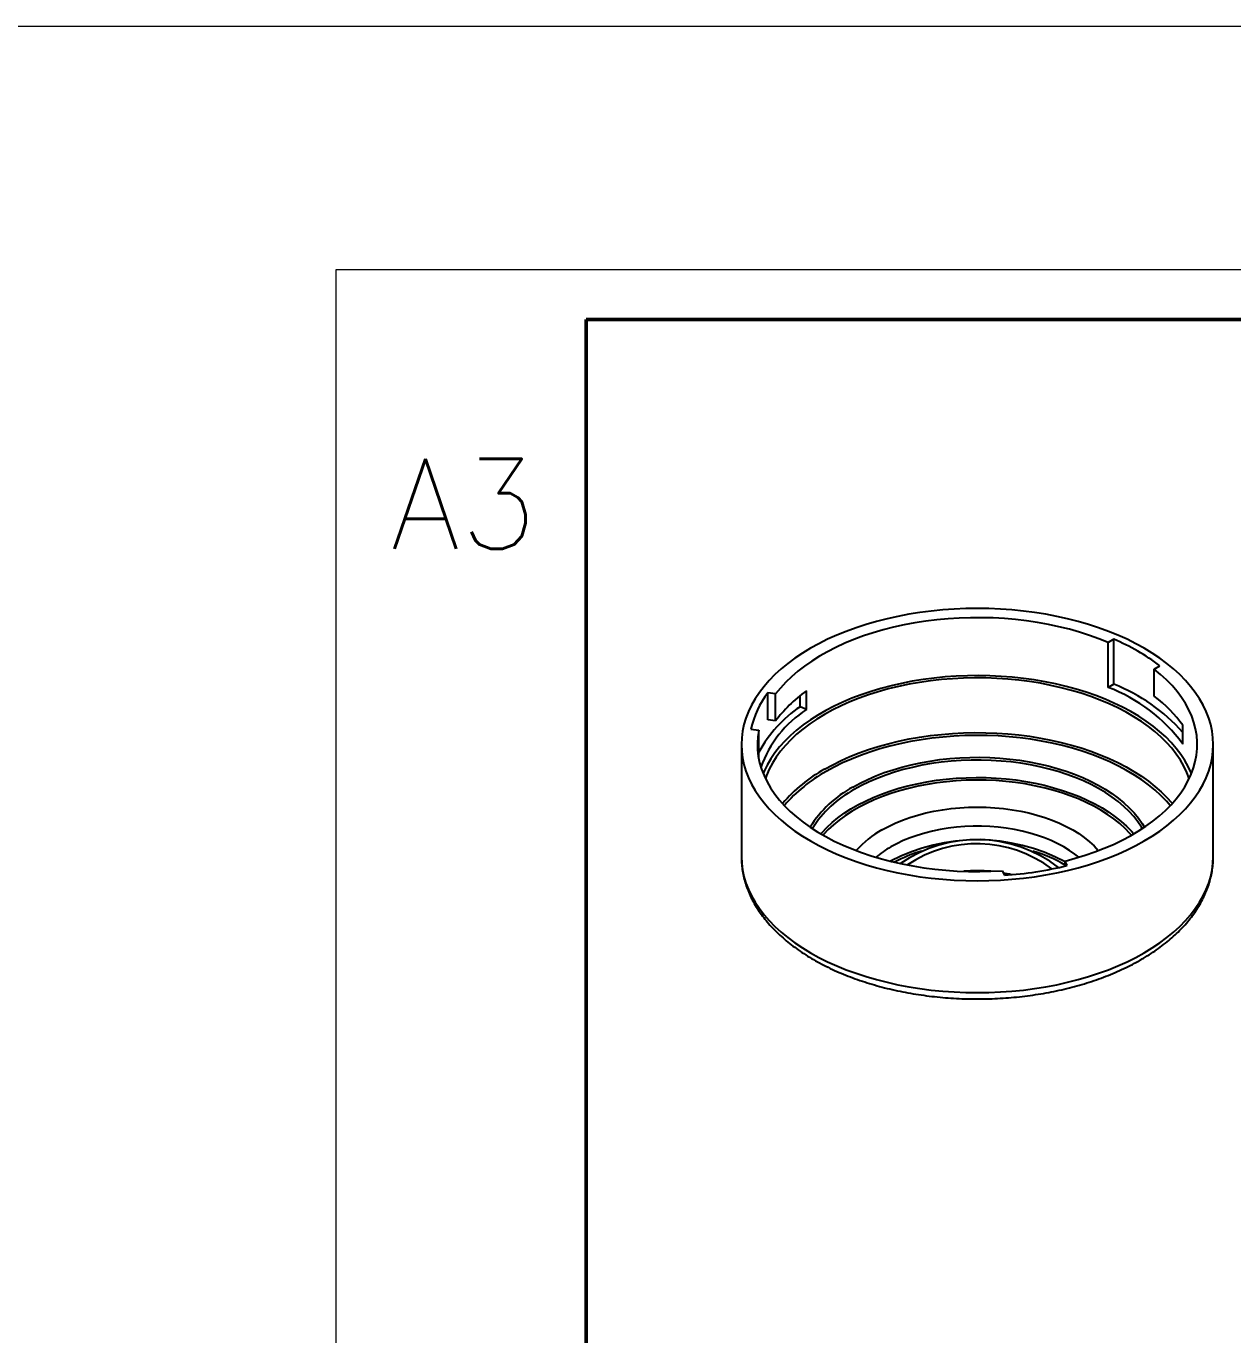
# Model space of a CAD drawing. Header units: millimetres. Extents: x 2517 to 4431, y 863 to 2540.
# Drawn here: x 3533.8 to 3630.3, y 1075.3 to 1180.1 of the extents above; entities that cross this region are included whole.
import ezdxf

# ---------------------------------------------------------------- set-up
doc = ezdxf.new("R2010")
doc.units = ezdxf.units.MM
for name, color, linetype, lineweight in [('实线', 7, 'Continuous', 25), ('尺寸标注', 2, 'Continuous', 9), ('引导线', 6, 'Continuous', 9), ('粗实线', 9, 'Continuous', 50)]:
    doc.layers.add(name, color=color, linetype=linetype, lineweight=lineweight)
doc.styles.add('st', font='txt.shx')

msp = doc.modelspace()

# ---------------------------------------------------------------- linework, layer by layer
at = {"layer": '实线', "lineweight": 25}
for p, q in [((3620.797, 1131.0093), (3620.3396, 1130.7453)), ((3620.3396, 1127.1525), (3620.3396, 1130.7453)), ((3620.797, 1127.4165), (3620.797, 1131.0093)), ((3624.0166, 1128.6226), (3624.4739, 1128.8866)), ((3624.0166, 1126.4669), (3624.0166, 1128.6226)), ((3596.1918, 1125.3796), (3596.1918, 1126.8817)), ((3620.797, 1127.4165), (3620.3396, 1127.1525)), ((3593.7287, 1126.629), (3593.1039, 1126.7256)), ((3593.1039, 1124.57), (3593.1039, 1126.7256)), ((3593.7287, 1124.4733), (3593.7287, 1126.629)), ((3595.6944, 1125.6122), (3595.6944, 1126.4992)), ((3596.1918, 1125.3796), (3595.6944, 1125.6122)), ((3591.758, 1123.826), (3592.3828, 1123.7294)), ((3592.3828, 1121.4273), (3592.3828, 1123.7294)), ((3593.7287, 1124.4733), (3593.1039, 1124.57)), ((3626.3006, 1122.6267), (3626.3006, 1124.1288)), ((3590.9895, 1122.5784), (3590.9895, 1113.6291)), ((3628.7495, 1113.6291), (3628.7495, 1122.5784)), ((3590.9896, 1113.6439), (3590.9895, 1113.6291)), ((3617.0536, 1112.8998), (3616.8862, 1113.2605)), ((3616.8862, 1112.8589), (3616.8862, 1113.2605)), ((3628.7495, 1113.6147), (3628.7495, 1113.6291)), ((3611.8634, 1112.4835), (3612.0308, 1112.1228))]:
    msp.add_line(p, q, dxfattribs=at)
at = {"layer": '实线', "lineweight": 25, "flags": 128}
for points in [[(3623.2197, 1114.8715), (3623.8587, 1115.2589), (3624.464, 1115.664), (3625.0341, 1116.0857), (3625.5677, 1116.5231), (3626.0635, 1116.9751), (3626.5202, 1117.4405), (3626.9369, 1117.9184), (3627.3124, 1118.4074), (3627.6459, 1118.9065), (3627.9366, 1119.4145), (3628.1837, 1119.9301), (3628.3868, 1120.452), (3628.5452, 1120.9791), (3628.6586, 1121.5101), (3628.7268, 1122.0436), (3628.7495, 1122.5784), (3628.7268, 1123.1132), (3628.6586, 1123.6467), (3628.5452, 1124.1776), (3628.3868, 1124.7047), (3628.1837, 1125.2266), (3627.9366, 1125.7422), (3627.6459, 1126.2502), (3627.3124, 1126.7493), (3626.9369, 1127.2384), (3626.5202, 1127.7162), (3626.0635, 1128.1817), (3625.5677, 1128.6336), (3625.0341, 1129.071), (3624.464, 1129.4927), (3623.8587, 1129.8978), (3623.2197, 1130.2853), (3622.5486, 1130.6541), (3621.8469, 1131.0036), (3621.1163, 1131.3327), (3620.3587, 1131.6407), (3619.5758, 1131.9269), (3618.7695, 1132.1906), (3617.9418, 1132.4311), (3617.0946, 1132.6479), (3616.23, 1132.8404), (3615.3501, 1133.0082), (3614.457, 1133.1509), (3613.5528, 1133.2681), (3612.6398, 1133.3596), (3611.7201, 1133.4251), (3610.7959, 1133.4644), (3609.8695, 1133.4776), (3608.9431, 1133.4644), (3608.019, 1133.4251), (3607.0993, 1133.3596), (3606.1862, 1133.2681), (3605.2821, 1133.1509), (3604.389, 1133.0082), (3603.5091, 1132.8404), (3602.6445, 1132.6479), (3601.7973, 1132.4311), (3600.9696, 1132.1906), (3600.1633, 1131.9269), (3599.3804, 1131.6407), (3598.6227, 1131.3327), (3597.8922, 1131.0036), (3597.1905, 1130.6541), (3596.5194, 1130.2853), (3595.8804, 1129.8978), (3595.2751, 1129.4927), (3594.705, 1129.071), (3594.1714, 1128.6336), (3593.6756, 1128.1817), (3593.2189, 1127.7162), (3592.8022, 1127.2384), (3592.4267, 1126.7493), (3592.0932, 1126.2502), (3591.8025, 1125.7422), (3591.5553, 1125.2266), (3591.3523, 1124.7047), (3591.1939, 1124.1776), (3591.0805, 1123.6467), (3591.0123, 1123.1132), (3590.9895, 1122.5784), (3591.0123, 1122.0436), (3591.0805, 1121.5101), (3591.1939, 1120.9791), (3591.3523, 1120.452), (3591.5553, 1119.9301), (3591.8025, 1119.4145), (3592.0932, 1118.9065), (3592.4267, 1118.4074), (3592.8022, 1117.9184), (3593.2189, 1117.4405), (3593.6756, 1116.9751), (3594.1714, 1116.5231), (3594.705, 1116.0857), (3595.2751, 1115.664), (3595.8804, 1115.2589), (3596.5194, 1114.8715), (3597.1905, 1114.5026), (3597.8922, 1114.1532), (3598.6227, 1113.824), (3599.3804, 1113.516), (3600.1633, 1113.2298), (3600.9696, 1112.9661), (3601.7973, 1112.7256), (3602.6445, 1112.5088), (3603.5091, 1112.3163), (3604.389, 1112.1485), (3605.2821, 1112.0058), (3606.1862, 1111.8886), (3607.0993, 1111.7971), (3608.019, 1111.7317), (3608.9431, 1111.6923), (3609.8695, 1111.6792), (3610.7959, 1111.6923), (3611.7201, 1111.7317), (3612.6398, 1111.7971), (3613.5528, 1111.8886), (3614.457, 1112.0058), (3615.3501, 1112.1485), (3616.23, 1112.3163), (3617.0946, 1112.5088), (3617.9418, 1112.7256), (3618.7695, 1112.9661), (3619.5758, 1113.2298), (3620.3587, 1113.516), (3621.1163, 1113.824), (3621.8469, 1114.1532), (3622.5486, 1114.5026), (3623.2197, 1114.8715)], [(3620.3396, 1130.7453), (3619.5994, 1131.0448), (3618.8336, 1131.3221), (3618.0441, 1131.5762), (3617.233, 1131.8067), (3616.4025, 1132.0127), (3615.5548, 1132.1939), (3614.6921, 1132.3498), (3613.8166, 1132.4798), (3612.9308, 1132.5838), (3612.0368, 1132.6613), (3611.1372, 1132.7122), (3610.2342, 1132.7364), (3609.3302, 1132.7339), (3608.4277, 1132.7045), (3607.529, 1132.6484), (3606.6364, 1132.5657), (3605.7524, 1132.4567), (3604.8792, 1132.3217), (3604.0192, 1132.1609), (3603.1747, 1131.9748), (3602.3478, 1131.764), (3601.5407, 1131.5289), (3600.7556, 1131.2703), (3599.9946, 1130.9887), (3599.2596, 1130.6849), (3598.5526, 1130.3597), (3597.8754, 1130.014), (3597.2299, 1129.6487), (3596.6177, 1129.2647), (3596.0405, 1128.8631), (3595.4998, 1128.4449), (3594.997, 1128.0112), (3594.5334, 1127.5632), (3594.1103, 1127.1021), (3593.7287, 1126.629)], [(3627.005, 1120.2594), (3626.9806, 1120.3186), (3626.748, 1120.8199), (3626.4713, 1121.3136), (3626.1512, 1121.7986), (3625.7887, 1122.2735), (3625.3847, 1122.7371), (3624.9402, 1123.1882), (3624.4564, 1123.6255), (3623.9345, 1124.0481), (3623.376, 1124.4547), (3622.7822, 1124.8443), (3622.1547, 1125.216), (3621.4951, 1125.5686), (3620.8053, 1125.9013), (3620.0869, 1126.2133), (3619.3418, 1126.5037), (3618.572, 1126.7717), (3617.7796, 1127.0167), (3616.9665, 1127.238), (3616.1348, 1127.4351), (3615.2869, 1127.6074), (3614.4248, 1127.7545), (3613.5508, 1127.8759), (3612.6672, 1127.9715), (3611.7763, 1128.0409), (3610.8804, 1128.0839), (3609.9819, 1128.1005), (3609.0831, 1128.0905), (3608.1864, 1128.0541), (3607.294, 1127.9913), (3606.4084, 1127.9023), (3605.5318, 1127.7873), (3604.6665, 1127.6465), (3603.8148, 1127.4805), (3602.9789, 1127.2896), (3602.1609, 1127.0743), (3601.3631, 1126.8352), (3600.5875, 1126.5728), (3599.8361, 1126.2879), (3599.1108, 1125.9813), (3598.4136, 1125.6537), (3597.7463, 1125.3059), (3597.1107, 1124.939), (3596.5083, 1124.5538), (3595.9408, 1124.1513), (3595.4096, 1123.7326), (3594.9162, 1123.2988), (3594.4617, 1122.8511), (3594.0475, 1122.3905), (3593.6745, 1121.9183), (3593.3438, 1121.4357), (3593.0562, 1120.9441), (3592.8125, 1120.4445), (3592.7341, 1120.2594)], [(3626.8271, 1119.8584), (3626.6351, 1120.3565), (3626.3974, 1120.8515), (3626.1159, 1121.3388), (3625.7913, 1121.8171), (3625.4245, 1122.2852), (3625.0164, 1122.7417), (3624.5682, 1123.1854), (3624.081, 1123.6153), (3623.5561, 1124.0301), (3622.9949, 1124.4288), (3622.3989, 1124.8102), (3621.7697, 1125.1735), (3621.1089, 1125.5175), (3620.4183, 1125.8415), (3619.6998, 1126.1445), (3618.9552, 1126.4258), (3618.1864, 1126.6845), (3617.3957, 1126.9201), (3616.5849, 1127.1318), (3615.7564, 1127.3192), (3614.9123, 1127.4817), (3614.0547, 1127.6189), (3613.1861, 1127.7305), (3612.3087, 1127.8161), (3611.4248, 1127.8755), (3610.5368, 1127.9085), (3609.6471, 1127.9151), (3608.7579, 1127.8953), (3607.8716, 1127.849), (3606.9907, 1127.7765), (3606.1174, 1127.6779), (3605.254, 1127.5535), (3604.4029, 1127.4036), (3603.5663, 1127.2286), (3602.7464, 1127.029), (3601.9454, 1126.8052), (3601.1654, 1126.558), (3600.4085, 1126.2879), (3599.6766, 1125.9957), (3598.9718, 1125.6821), (3598.2959, 1125.3479), (3597.6507, 1124.9942), (3597.0379, 1124.6217), (3596.4591, 1124.2315), (3595.9159, 1123.8246), (3595.4097, 1123.4022), (3594.9418, 1122.9652), (3594.5136, 1122.5149), (3594.126, 1122.0525), (3593.7802, 1121.5792), (3593.477, 1121.0962), (3593.2173, 1120.6049), (3593.0018, 1120.1065), (3592.9119, 1119.8584)], [(3616.8862, 1113.2605), (3617.7057, 1113.4807), (3618.5045, 1113.725), (3619.2805, 1113.9926), (3620.0317, 1114.2829), (3620.7562, 1114.595), (3621.4518, 1114.9283), (3622.117, 1115.2817), (3622.7498, 1115.6543), (3623.3486, 1116.0452), (3623.9119, 1116.4534), (3624.4382, 1116.8777), (3624.926, 1117.317), (3625.3741, 1117.7702), (3625.7813, 1118.2361), (3626.1465, 1118.7135), (3626.4688, 1119.2011), (3626.7472, 1119.6975), (3626.9812, 1120.2016), (3627.17, 1120.7119), (3627.3132, 1121.2272), (3627.4104, 1121.746), (3627.4613, 1122.267), (3627.4658, 1122.7889), (3627.4238, 1123.3102), (3627.3356, 1123.8295), (3627.2013, 1124.3456), (3627.0212, 1124.857), (3626.7959, 1125.3623), (3626.526, 1125.8604), (3626.2121, 1126.3498), (3625.8551, 1126.8292), (3625.456, 1127.2974), (3625.0157, 1127.7532), (3624.5355, 1128.1953), (3624.0166, 1128.6226)], [(3592.3828, 1123.7294), (3592.3035, 1123.2095), (3592.2706, 1122.688), (3592.284, 1122.1662), (3592.3439, 1121.6455), (3592.45, 1121.1273), (3592.602, 1120.6129), (3592.7996, 1120.1037), (3593.0422, 1119.601), (3593.3292, 1119.1061), (3593.6598, 1118.6204), (3594.0333, 1118.1452), (3594.4484, 1117.6816), (3594.9043, 1117.231), (3595.3996, 1116.7945), (3595.9332, 1116.3732), (3596.5034, 1115.9683), (3597.109, 1115.5808), (3597.7482, 1115.2118), (3598.4193, 1114.8623), (3599.1207, 1114.5331), (3599.8505, 1114.2251), (3600.6066, 1113.9391), (3601.3872, 1113.6759), (3602.1902, 1113.4363), (3603.0135, 1113.2207), (3603.8548, 1113.0298), (3604.712, 1112.8641), (3605.5828, 1112.7241), (3606.4649, 1112.61), (3607.356, 1112.5222), (3608.2537, 1112.461), (3609.1557, 1112.4265), (3610.0595, 1112.4187), (3610.9629, 1112.4377), (3611.8634, 1112.4835)], [(3597.6507, 1120.6175), (3598.2959, 1120.9713), (3598.9718, 1121.3054), (3599.6766, 1121.619), (3600.4085, 1121.9112), (3601.1654, 1122.1813), (3601.9454, 1122.4286), (3602.7464, 1122.6523), (3603.5663, 1122.8519), (3604.4029, 1123.0269), (3605.254, 1123.1769), (3606.1174, 1123.3013), (3606.9907, 1123.3999), (3607.8716, 1123.4724), (3608.7579, 1123.5186), (3609.6471, 1123.5385), (3610.5368, 1123.5318), (3611.4248, 1123.4988), (3612.3087, 1123.4394), (3613.1861, 1123.3538), (3614.0547, 1123.2423), (3614.9123, 1123.1051), (3615.7564, 1122.9426), (3616.5849, 1122.7552), (3617.3957, 1122.5434), (3618.1864, 1122.3079), (3618.9552, 1122.0491), (3619.6998, 1121.7678), (3620.4183, 1121.4648), (3621.1089, 1121.1409), (3621.7697, 1120.7968), (3622.3989, 1120.4336), (3622.9949, 1120.0521), (3623.5561, 1119.6534), (3624.081, 1119.2386), (3624.5682, 1118.8088), (3625.0164, 1118.365), (3625.4245, 1117.9085), (3625.4609, 1117.8647)], [(3625.3101, 1117.7021), (3625.0006, 1118.0566), (3624.5646, 1118.5037), (3624.0888, 1118.9372), (3623.5748, 1119.3559), (3623.0238, 1119.7585), (3622.4374, 1120.1442), (3621.817, 1120.5117), (3621.1645, 1120.8601), (3620.4815, 1121.1886), (3619.7699, 1121.4961), (3619.0316, 1121.7819), (3618.2686, 1122.0451), (3617.483, 1122.2852), (3616.6769, 1122.5014), (3615.8524, 1122.6931), (3615.0117, 1122.8599), (3614.1572, 1123.0013), (3613.2912, 1123.1169), (3612.4159, 1123.2063), (3611.5338, 1123.2695), (3610.6471, 1123.3061), (3609.7584, 1123.3161), (3608.87, 1123.2994), (3607.9843, 1123.2562), (3607.1036, 1123.1864), (3606.2304, 1123.0904), (3605.367, 1122.9684), (3604.5158, 1122.8206), (3603.679, 1122.6475), (3602.8589, 1122.4496), (3602.0576, 1122.2274), (3601.2775, 1121.9815), (3600.5205, 1121.7125), (3599.7887, 1121.4212), (3599.0841, 1121.1084), (3598.4085, 1120.7749), (3597.7639, 1120.4216)], [(3599.9135, 1119.1806), (3600.4981, 1119.4994), (3601.1133, 1119.7983), (3601.757, 1120.0765), (3602.4272, 1120.333), (3603.1217, 1120.5671), (3603.8382, 1120.7778), (3604.5744, 1120.9646), (3605.3278, 1121.1268), (3606.0961, 1121.264), (3606.8766, 1121.3756), (3607.6669, 1121.4612), (3608.4644, 1121.5207), (3609.2665, 1121.5539), (3610.0706, 1121.5605), (3610.874, 1121.5406), (3611.6741, 1121.4943), (3612.4684, 1121.4217), (3613.2541, 1121.323), (3614.0288, 1121.1986), (3614.79, 1121.0488), (3615.5351, 1120.8742), (3616.2617, 1120.6754), (3616.9675, 1120.4529), (3617.6501, 1120.2075), (3618.3074, 1119.9401), (3618.9371, 1119.6514), (3619.5372, 1119.3424), (3620.1058, 1119.0141), (3620.6411, 1118.6677), (3621.1412, 1118.3042), (3621.6045, 1117.9247), (3622.0295, 1117.5307), (3622.4149, 1117.1232), (3622.7594, 1116.7038), (3623.0618, 1116.2736), (3623.244, 1115.9739)], [(3623.0676, 1115.8567), (3622.9989, 1115.9721), (3622.7107, 1116.4044), (3622.3798, 1116.8263), (3622.0073, 1117.2365), (3621.5946, 1117.6337), (3621.1428, 1118.0164), (3620.6537, 1118.3835), (3620.1287, 1118.7338), (3619.5696, 1119.066), (3618.9783, 1119.379), (3618.3568, 1119.6718), (3617.707, 1119.9435), (3617.0312, 1120.1932), (3616.3317, 1120.4199), (3615.6106, 1120.623), (3614.8705, 1120.8018), (3614.1138, 1120.9557), (3613.343, 1121.0841), (3612.5606, 1121.1867), (3611.7693, 1121.2631), (3610.9717, 1121.3131), (3610.1704, 1121.3364), (3609.3681, 1121.3331), (3608.5675, 1121.3031), (3607.7713, 1121.2465), (3606.9819, 1121.1635), (3606.2022, 1121.0544), (3605.4347, 1120.9196), (3604.6819, 1120.7594), (3603.9463, 1120.5745), (3603.2304, 1120.3654), (3602.5366, 1120.1329), (3601.8671, 1119.8776), (3601.2242, 1119.6006), (3600.61, 1119.3026), (3600.0266, 1118.9847)], [(3597.3583, 1115.4323), (3597.4486, 1115.5372), (3597.8312, 1115.9443), (3598.2539, 1116.338), (3598.7151, 1116.7169), (3599.2134, 1117.0799), (3599.747, 1117.4257), (3600.3144, 1117.7532), (3600.9134, 1118.0613), (3601.5422, 1118.349), (3602.1987, 1118.6152), (3602.8806, 1118.8592), (3603.5858, 1119.0801), (3604.3118, 1119.2772), (3605.0563, 1119.4498), (3605.8168, 1119.5974), (3606.5907, 1119.7194), (3607.3756, 1119.8155), (3608.1687, 1119.8853), (3608.9675, 1119.9286), (3609.7692, 1119.9453), (3610.5713, 1119.9353), (3611.3711, 1119.8986), (3612.1659, 1119.8354), (3612.9531, 1119.7459), (3613.73, 1119.6303), (3614.4941, 1119.4891), (3615.2428, 1119.3227), (3615.9737, 1119.1317), (3616.6843, 1118.9166), (3617.3722, 1118.6784), (3618.0353, 1118.4176), (3618.6712, 1118.1352), (3619.2779, 1117.8321), (3619.8533, 1117.5094), (3620.3955, 1117.168), (3620.9028, 1116.8092), (3621.3735, 1116.4341), (3621.8059, 1116.044), (3622.1987, 1115.6401), (3622.3807, 1115.4323)], [(3622.2082, 1115.3331), (3622.0816, 1115.4761), (3621.6925, 1115.8761), (3621.2642, 1116.2625), (3620.798, 1116.634), (3620.2956, 1116.9894), (3619.7585, 1117.3275), (3619.1885, 1117.6472), (3618.5876, 1117.9474), (3617.9577, 1118.2271), (3617.301, 1118.4854), (3616.6195, 1118.7214), (3615.9157, 1118.9344), (3615.1918, 1119.1236), (3614.4501, 1119.2884), (3613.6933, 1119.4283), (3612.9238, 1119.5428), (3612.1441, 1119.6315), (3611.3569, 1119.6941), (3610.5647, 1119.7304), (3609.7702, 1119.7403), (3608.976, 1119.7238), (3608.1848, 1119.6809), (3607.3993, 1119.6117), (3606.6219, 1119.5165), (3605.8553, 1119.3957), (3605.102, 1119.2495), (3604.3646, 1119.0786), (3603.6455, 1118.8834), (3602.947, 1118.6646), (3602.2715, 1118.4229), (3601.6213, 1118.1592), (3600.9985, 1117.8742), (3600.4051, 1117.5691), (3599.8432, 1117.2447), (3599.3146, 1116.9021), (3598.821, 1116.5426), (3598.3642, 1116.1672), (3597.9456, 1115.7773), (3597.5665, 1115.3741), (3597.5309, 1115.3331)], [(3602.2387, 1115.7548), (3602.7541, 1116.0335), (3603.3, 1116.2921), (3603.874, 1116.5296), (3604.4737, 1116.7448), (3605.0965, 1116.937), (3605.7398, 1117.1053), (3606.4007, 1117.2489), (3607.0765, 1117.3672), (3607.7642, 1117.4598), (3608.461, 1117.5262), (3609.1637, 1117.5661), (3609.8695, 1117.5795), (3610.5753, 1117.5661), (3611.2781, 1117.5262), (3611.9749, 1117.4598), (3612.6626, 1117.3672), (3613.3384, 1117.2489), (3613.9993, 1117.1053), (3614.6426, 1116.937), (3615.2654, 1116.7448), (3615.865, 1116.5296), (3616.4391, 1116.2921), (3616.985, 1116.0335), (3617.5004, 1115.7548), (3617.9831, 1115.4572), (3618.4311, 1115.1421), (3618.8424, 1114.8107), (3619.2154, 1114.4645), (3619.5483, 1114.105), (3619.5564, 1114.0955)], [(3617.9792, 1113.561), (3617.6782, 1113.8031), (3617.2559, 1114.1027), (3616.7992, 1114.385), (3616.3101, 1114.6487), (3615.7911, 1114.8925), (3615.2444, 1115.1153), (3614.6726, 1115.316), (3614.0785, 1115.4937), (3613.4647, 1115.6476), (3612.8342, 1115.777), (3612.1898, 1115.8812), (3611.5347, 1115.9598), (3610.8717, 1116.0124), (3610.2041, 1116.0388), (3609.535, 1116.0388), (3608.8674, 1116.0124), (3608.2044, 1115.9598), (3607.5492, 1115.8812), (3606.9049, 1115.777), (3606.2744, 1115.6476), (3605.6606, 1115.4937), (3605.0665, 1115.316), (3604.4947, 1115.1153), (3603.948, 1114.8925), (3603.4289, 1114.6487), (3602.9399, 1114.385)], [(3590.9895, 1113.6291), (3591.0123, 1113.0943), (3591.0805, 1112.5608), (3591.1939, 1112.0298), (3591.3523, 1111.5027), (3591.5553, 1110.9808), (3591.8025, 1110.4652), (3592.0932, 1109.9572), (3592.4267, 1109.4581), (3592.8022, 1108.9691), (3593.2189, 1108.4912), (3593.6756, 1108.0258), (3594.1714, 1107.5738), (3594.705, 1107.1364), (3595.2751, 1106.7147), (3595.8804, 1106.3096), (3596.5194, 1105.9222), (3597.1905, 1105.5533), (3597.8922, 1105.2039), (3598.6227, 1104.8748), (3599.3804, 1104.5667), (3600.1633, 1104.2805), (3600.9696, 1104.0168), (3601.7973, 1103.7763), (3602.6445, 1103.5595), (3603.5091, 1103.367), (3604.389, 1103.1992), (3605.2821, 1103.0565), (3606.1862, 1102.9393), (3607.0993, 1102.8478), (3608.019, 1102.7824), (3608.9431, 1102.743), (3609.8695, 1102.7299), (3610.7959, 1102.743), (3611.7201, 1102.7824), (3612.6398, 1102.8478), (3613.5528, 1102.9393), (3614.457, 1103.0565), (3615.3501, 1103.1992), (3616.23, 1103.367), (3617.0946, 1103.5595), (3617.9418, 1103.7763), (3618.7695, 1104.0168), (3619.5758, 1104.2805), (3620.3587, 1104.5667), (3621.1163, 1104.8748), (3621.8469, 1105.2039), (3622.5486, 1105.5533), (3623.2197, 1105.9222)], [(3623.2197, 1105.9222), (3623.8587, 1106.3096), (3624.464, 1106.7147), (3625.0341, 1107.1364), (3625.5677, 1107.5738), (3626.0635, 1108.0258), (3626.5202, 1108.4912), (3626.9369, 1108.9691), (3627.3124, 1109.4581), (3627.6459, 1109.9572), (3627.9366, 1110.4652), (3628.1837, 1110.9808), (3628.3868, 1111.5027), (3628.5452, 1112.0298), (3628.6586, 1112.5608), (3628.7268, 1113.0943), (3628.7495, 1113.6147)]]:
    msp.add_lwpolyline(points, dxfattribs=at)
at = {"layer": '实线', "lineweight": 25}
for centre, radius, start, end in [((3614.1253, 1115.2064), 17.1536, 52.893839, 67.111537), ((3615.7068, 1114.862), 13.1346, 36.239376, 69.346375), ((3615.3962, 1113.8603), 14.5925, 41.64641, 68.277632), ((3598.9781, 1122.2369), 7.3929, 142.615482, 167.587595), ((3601.5207, 1116.9739), 10.4195, 123.998504, 151.28198), ((3601.2175, 1117.6517), 9.2184, 123.037113, 160.149292), ((3603.7406, 1109.7142), 12.4887, 119.184732, 139.259727), ((3603.569, 1109.8983), 12.0182, 118.883173, 139.50915), ((3604.1432, 1111.2464), 8.9913, 118.06201, 148.27843), ((3604.1506, 1111.1977), 8.8116, 117.905688, 148.079749), ((3605.9558, 1109.0456), 7.67, 118.987834, 138.823192), ((3606.87, 1107.5007), 7.9271, 119.720752, 130.137939), ((3609.8657, 1099.9891), 14.9622, 62.016558, 117.646706), ((3609.8301, 1104.3091), 10.671, 52.194954, 124.92514), ((3609.8308, 1104.6912), 9.9525, 52.887996, 123.961957), ((3608.6216, 1103.1756), 11.3441, 106.395028, 118.286397), ((3611.288, 1103.6152), 10.8743, 59.015503, 73.813107), ((3609.8695, 1100.5039), 11.9827, 84.808173, 95.191827), ((3610.0623, 1101.8413), 10.6304, 76.237772, 79.787876), ((3610.0666, 1141.4448), 29.3877, 273.83225, 283.753828)]:
    msp.add_arc(centre, radius, start, end, dxfattribs=at)
for major_axis, ratio, start_param, end_param in [((17.5999, 0.0998), 0.59104247, 2.45756338, 2.72817246), ((17.5994, 0.2615), 0.56712456, 0.35809323, 0.62870232)]:
    msp.add_ellipse((3609.8695, 1120.3856), major_axis=major_axis, ratio=ratio, start_param=start_param, end_param=end_param, dxfattribs=at)
for points, knots in [([(3590.9941, 1113.6456), (3590.9938, 1113.5254), (3590.993, 1113.2253), (3591.0387, 1112.7462), (3591.125, 1112.2102), (3591.2534, 1111.6779), (3591.4217, 1111.1502), (3591.6305, 1110.6279), (3591.8792, 1110.112), (3592.1679, 1109.6035), (3592.4959, 1109.1036), (3592.863, 1108.6136), (3593.2683, 1108.1345), (3593.711, 1107.6677), (3594.19, 1107.2145), (3594.7041, 1106.7759), (3595.252, 1106.3531), (3595.8322, 1105.9471), (3596.4432, 1105.5589), (3597.0834, 1105.1891), (3597.7513, 1104.8386), (3598.4452, 1104.508), (3599.1635, 1104.1979), (3599.9046, 1103.9088), (3600.6667, 1103.6413), (3601.4483, 1103.3958), (3602.2477, 1103.1726), (3603.0631, 1102.9722), (3603.8928, 1102.7948), (3604.735, 1102.6408), (3605.588, 1102.5104), (3606.4499, 1102.4038), (3607.319, 1102.3212), (3608.1935, 1102.2628), (3609.0714, 1102.2286), (3609.951, 1102.2187), (3610.8304, 1102.2331), (3611.7078, 1102.2718), (3612.5813, 1102.3347), (3613.4491, 1102.4217), (3614.3094, 1102.5327), (3615.1603, 1102.6674), (3616.0002, 1102.8257), (3616.8272, 1103.0073), (3617.6395, 1103.2119), (3618.4356, 1103.4392), (3619.2137, 1103.6888), (3619.9721, 1103.9603), (3620.7093, 1104.2533), (3621.4236, 1104.5673), (3622.1132, 1104.902), (3622.6243, 1105.1744), (3622.905, 1105.335), (3622.9711, 1105.3728)], [0, 0, 0, 0, 0.01273441, 0.03177897, 0.05083413, 0.06993406, 0.08910945, 0.10838559, 0.12778083, 0.14730573, 0.16696285, 0.18674746, 0.20664875, 0.22665165, 0.24673868, 0.26689178, 0.28709369, 0.30732898, 0.32758451, 0.34784966, 0.36811455, 0.3883731, 0.40862156, 0.42885754, 0.44907977, 0.46928778, 0.48948175, 0.50966231, 0.52983044, 0.54998736, 0.57013444, 0.59027318, 0.61040516, 0.63053203, 0.65065543, 0.67077706, 0.69089863, 0.71102151, 0.73114718, 0.75127738, 0.77141383, 0.79155822, 0.81171224, 0.83187755, 0.85205569, 0.87224814, 0.89245617, 0.91268083, 0.93292281, 0.95318232, 0.97345889, 0.99375119, 1, 1, 1, 1]), ([(3622.9711, 1105.3728), (3623.0836, 1105.4387), (3623.4085, 1105.6291), (3623.9236, 1105.9586), (3624.5055, 1106.3665), (3625.0552, 1106.7923), (3625.5716, 1107.2346), (3626.0531, 1107.6926), (3626.4984, 1108.1652), (3626.9062, 1108.6513), (3627.2753, 1109.1494), (3627.6046, 1109.6581), (3627.8933, 1110.1759), (3628.1408, 1110.7013), (3628.3467, 1111.2326), (3628.5105, 1111.7684), (3628.6333, 1112.3072), (3628.7118, 1112.8477), (3628.7491, 1113.2834), (3628.7456, 1113.5384), (3628.7445, 1113.613)], [0, 0, 0, 0, 0.03194673, 0.09226632, 0.15261318, 0.21294151, 0.27321859, 0.33340364, 0.3934481, 0.4532971, 0.51289246, 0.57217724, 0.6311015, 0.68962876, 0.74774182, 0.80544703, 0.86277617, 0.91978549, 0.97655235, 1, 1, 1, 1]), ([(3611.9812, 1112.2297), (3612.007, 1112.2256), (3612.1332, 1112.2053), (3612.2547, 1112.1769), (3612.3512, 1112.1543)], [0, 0, 0, 0, 0.20518488, 1, 1, 1, 1])]:
    msp.add_open_spline(points, degree=3, knots=knots, dxfattribs=at)
at = {"layer": '尺寸标注', "ltscale": 0.2}
msp.add_line((3054.3981, 1180.07), (3645.4033, 1180.07), dxfattribs=at)
at = {"layer": '引导线'}
for p, q in [((3558.5706, 1160.5932), (3894.5975, 1160.5932)), ((3558.5706, 922.9742), (3558.5706, 1160.5932))]:
    msp.add_line(p, q, dxfattribs=at)
at = {"layer": '粗实线'}
for p, q in [((3578.5722, 926.9745), (3578.5722, 1156.5929)), ((3578.5722, 1156.5929), (3890.5972, 1156.5929))]:
    msp.add_line(p, q, dxfattribs=at)

# ---------------------------------------------------------------- texts
at = {"layer": '实线', "ltscale": 0.2, "insert": (3562.9243, 1145.4366), "char_height": 7.20058, "width": 20.0016, "attachment_point": 1, "style": 'st'}
msp.add_mtext('A3', dxfattribs=at)

doc.saveas('drawing.dxf')
